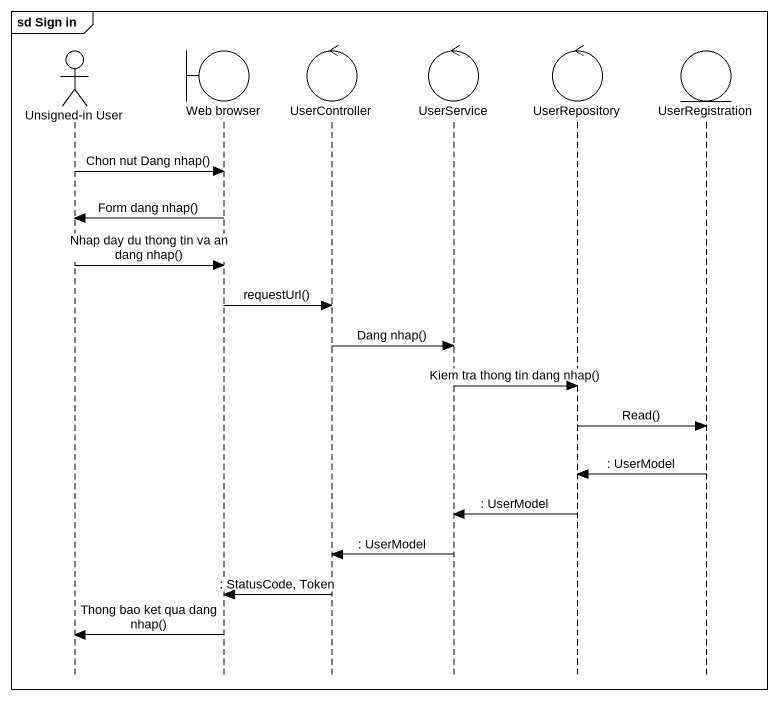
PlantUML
@startuml
mainframe sd Sign in
hide footbox
actor "Unsigned-in User" as Unsigned_in_User
boundary "Web browser" as Web_browser
control UserController
control UserService
control UserRepository
entity UserRegistration

Unsigned_in_User -> Web_browser : Chon nut Dang nhap()
Web_browser -> Unsigned_in_User : Form dang nhap()
Unsigned_in_User -> Web_browser : Nhap day du thong tin va an dang nhap()
Web_browser -> UserController : requestUrl()
UserController -> UserService : Dang nhap()
UserService -> UserRepository : Kiem tra thong tin dang nhap()
UserRepository -> UserRegistration : Read()
UserRegistration -> UserRepository : : UserModel
UserRepository -> UserService : : UserModel
UserService -> UserController : : UserModel
UserController -> Web_browser : : StatusCode, Token
Web_browser -> Unsigned_in_User : Thong bao ket qua dang nhap()
@enduml
